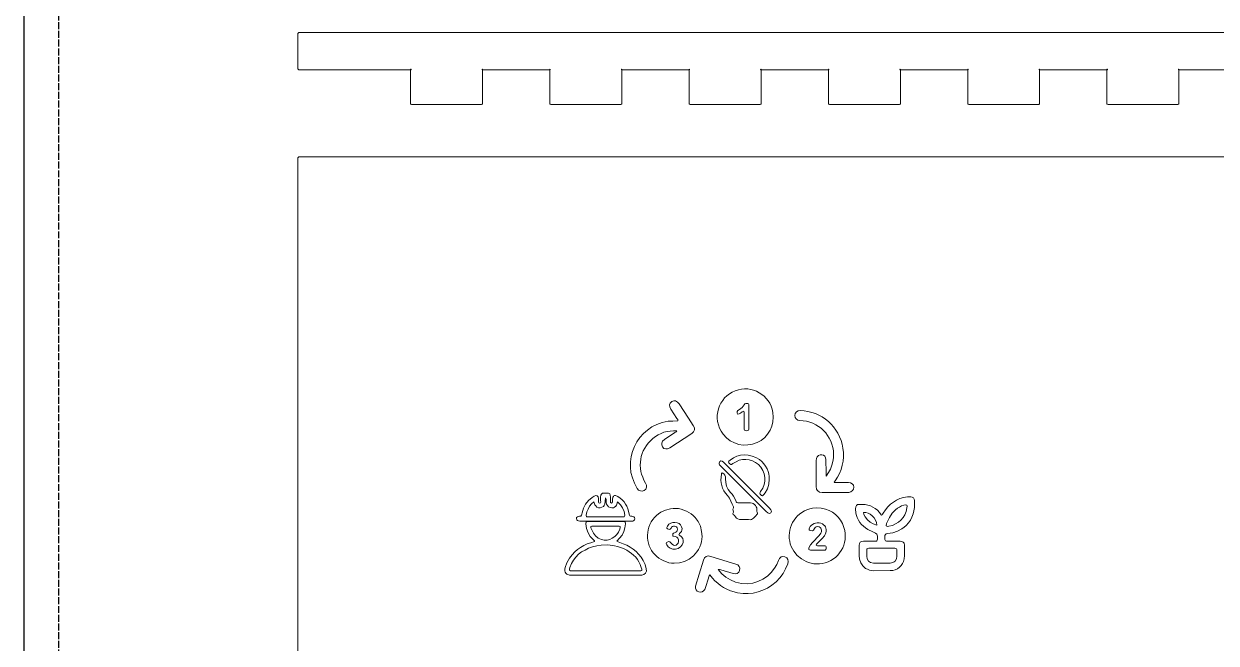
# Model space of a CAD drawing. Header units: millimetres. Extents: x 0 to 610, y 0 to 457.
# Drawn here: x 0 to 102.7, y 53.3 to 106.6 of the extents above; entities that cross this region are included whole.
import ezdxf

# ---------------------------------------------------------------- set-up
doc = ezdxf.new("R2010")
doc.units = ezdxf.units.MM
doc.header["$LTSCALE"] = 0.05
doc.linetypes.add('Dotted', pattern=[15, 12, -3])
doc.layers.get('0').update_dxf_attribs({"plot": 0})
doc.layers.add('CUT', color=1, linetype='Continuous', lineweight=0)
doc.layers.add('ETCH', color=5, linetype='Continuous', lineweight=0)

msp = doc.modelspace()

# ---------------------------------------------------------------- linework, layer by layer
msp.add_lwpolyline([(0, 0), (610, 0), (610, 457), (0, 457)], close=True)
at = {"linetype": 'Dotted'}
msp.add_lwpolyline([(3, 3), (607, 3), (607, 454), (3, 454)], close=True, dxfattribs=at)
at = {"layer": 'CUT'}
for p, q in [((23.65, 105.83), (23.62, 105.78)), ((23.7, 105.86), (23.65, 105.83)), ((23.72, 105.86), (23.7, 105.86)), ((26.72, 105.86), (23.72, 105.86)), ((202.12, 105.86), (26.72, 105.86)), ((23.62, 105.78), (23.62, 105.76)), ((23.62, 105.76), (23.62, 102.76)), ((23.62, 102.76), (23.62, 102.74)), ((23.62, 102.74), (23.65, 102.69)), ((23.65, 102.69), (23.7, 102.66)), ((23.7, 102.66), (23.72, 102.66)), ((23.72, 102.66), (26.72, 102.66)), ((26.72, 102.66), (33.32, 102.66)), ((26.72, 102.66), (26.72, 102.66)), ((33.34, 102.7), (33.32, 102.67)), ((33.32, 102.67), (33.32, 102.66)), ((33.32, 102.66), (33.33, 102.66)), ((33.32, 102.66), (33.32, 99.76)), ((33.33, 102.66), (33.36, 102.68)), ((33.36, 102.7), (33.34, 102.7)), ((33.36, 102.68), (33.36, 102.7)), ((39.49, 102.7), (39.48, 102.68)), ((39.48, 102.68), (39.51, 102.66)), ((39.51, 102.7), (39.49, 102.7)), ((39.52, 102.67), (39.51, 102.7)), ((39.51, 102.66), (39.52, 102.66)), ((39.52, 102.66), (39.52, 102.67)), ((39.52, 99.76), (39.52, 102.66)), ((39.52, 102.66), (45.32, 102.66)), ((45.34, 102.7), (45.32, 102.67)), ((45.32, 102.67), (45.32, 102.66)), ((45.32, 102.66), (45.33, 102.66)), ((45.32, 102.66), (45.32, 99.76)), ((45.33, 102.66), (45.36, 102.68)), ((45.36, 102.7), (45.34, 102.7)), ((45.36, 102.68), (45.36, 102.7)), ((51.49, 102.7), (51.48, 102.68)), ((51.48, 102.68), (51.51, 102.66)), ((51.51, 102.7), (51.49, 102.7)), ((51.52, 102.67), (51.51, 102.7)), ((51.51, 102.66), (51.52, 102.66)), ((51.52, 102.66), (51.52, 102.67)), ((51.52, 99.76), (51.52, 102.66)), ((51.52, 102.66), (57.32, 102.66)), ((57.34, 102.7), (57.32, 102.67)), ((57.32, 102.67), (57.32, 102.66)), ((57.32, 102.66), (57.33, 102.66)), ((57.32, 102.66), (57.32, 99.76)), ((57.33, 102.66), (57.36, 102.68)), ((57.36, 102.7), (57.34, 102.7)), ((57.36, 102.68), (57.36, 102.7)), ((63.49, 102.7), (63.48, 102.68)), ((63.48, 102.68), (63.51, 102.66)), ((63.51, 102.7), (63.49, 102.7)), ((63.52, 102.67), (63.51, 102.7)), ((63.51, 102.66), (63.52, 102.66)), ((63.52, 102.66), (63.52, 102.67)), ((63.52, 99.76), (63.52, 102.66)), ((63.52, 102.66), (69.32, 102.66)), ((69.34, 102.7), (69.32, 102.67)), ((69.32, 102.67), (69.32, 102.66)), ((69.32, 102.66), (69.33, 102.66)), ((69.32, 102.66), (69.32, 99.76)), ((69.33, 102.66), (69.36, 102.68)), ((69.36, 102.7), (69.34, 102.7)), ((69.36, 102.68), (69.36, 102.7)), ((75.49, 102.7), (75.48, 102.68)), ((75.48, 102.68), (75.51, 102.66)), ((75.51, 102.7), (75.49, 102.7)), ((75.52, 102.67), (75.51, 102.7)), ((75.51, 102.66), (75.52, 102.66)), ((75.52, 102.66), (75.52, 102.67)), ((75.52, 99.76), (75.52, 102.66)), ((75.52, 102.66), (81.32, 102.66)), ((81.34, 102.7), (81.32, 102.67)), ((81.32, 102.67), (81.32, 102.66)), ((81.32, 102.66), (81.33, 102.66)), ((81.32, 102.66), (81.32, 99.76)), ((81.33, 102.66), (81.36, 102.68)), ((81.36, 102.7), (81.34, 102.7)), ((81.36, 102.68), (81.36, 102.7)), ((87.49, 102.7), (87.48, 102.68)), ((87.48, 102.68), (87.51, 102.66)), ((87.51, 102.7), (87.49, 102.7)), ((87.52, 102.67), (87.51, 102.7)), ((87.51, 102.66), (87.52, 102.66)), ((87.52, 102.66), (87.52, 102.67)), ((87.52, 99.76), (87.52, 102.66)), ((87.52, 102.66), (93.32, 102.66)), ((93.34, 102.7), (93.32, 102.67)), ((93.32, 102.67), (93.32, 102.66)), ((93.32, 102.66), (93.33, 102.66)), ((93.32, 102.66), (93.32, 99.76)), ((93.33, 102.66), (93.36, 102.68)), ((93.36, 102.7), (93.34, 102.7)), ((93.36, 102.68), (93.36, 102.7)), ((99.49, 102.7), (99.48, 102.68)), ((99.48, 102.68), (99.51, 102.66)), ((99.51, 102.7), (99.49, 102.7)), ((99.52, 102.67), (99.51, 102.7)), ((99.51, 102.66), (99.52, 102.66)), ((99.52, 102.66), (99.52, 102.67)), ((99.52, 99.76), (99.52, 102.66)), ((99.52, 102.66), (105.32, 102.66)), ((33.32, 99.76), (33.32, 99.74)), ((33.32, 99.74), (33.35, 99.69)), ((33.35, 99.69), (33.4, 99.66)), ((33.4, 99.66), (33.42, 99.66)), ((33.42, 99.66), (39.42, 99.66)), ((39.42, 99.66), (39.44, 99.66)), ((39.44, 99.66), (39.49, 99.69)), ((39.49, 99.69), (39.52, 99.74)), ((39.52, 99.74), (39.52, 99.76)), ((45.32, 99.76), (45.32, 99.74)), ((45.32, 99.74), (45.35, 99.69)), ((45.35, 99.69), (45.41, 99.66)), ((45.41, 99.66), (45.42, 99.66)), ((45.42, 99.66), (51.42, 99.66)), ((51.42, 99.66), (51.44, 99.66)), ((51.44, 99.66), (51.49, 99.69)), ((51.49, 99.69), (51.52, 99.74)), ((51.52, 99.74), (51.52, 99.76)), ((57.32, 99.76), (57.32, 99.74)), ((57.32, 99.74), (57.35, 99.69)), ((57.35, 99.69), (57.41, 99.66)), ((57.41, 99.66), (57.42, 99.66)), ((57.42, 99.66), (63.42, 99.66)), ((63.42, 99.66), (63.44, 99.66)), ((63.44, 99.66), (63.49, 99.69)), ((63.49, 99.69), (63.52, 99.74)), ((63.52, 99.74), (63.52, 99.76)), ((69.32, 99.76), (69.32, 99.74)), ((69.32, 99.74), (69.35, 99.69)), ((69.35, 99.69), (69.41, 99.66)), ((69.41, 99.66), (69.42, 99.66)), ((69.42, 99.66), (75.42, 99.66)), ((75.42, 99.66), (75.44, 99.66)), ((75.44, 99.66), (75.49, 99.69)), ((75.49, 99.69), (75.52, 99.74)), ((75.52, 99.74), (75.52, 99.76)), ((81.32, 99.76), (81.32, 99.74)), ((81.32, 99.74), (81.35, 99.69)), ((81.35, 99.69), (81.41, 99.66)), ((81.41, 99.66), (81.42, 99.66)), ((81.42, 99.66), (87.42, 99.66)), ((87.42, 99.66), (87.44, 99.66)), ((87.44, 99.66), (87.49, 99.69)), ((87.49, 99.69), (87.52, 99.74)), ((87.52, 99.74), (87.52, 99.76)), ((93.32, 99.76), (93.32, 99.74)), ((93.32, 99.74), (93.35, 99.69)), ((93.35, 99.69), (93.41, 99.66)), ((93.41, 99.66), (93.42, 99.66)), ((93.42, 99.66), (99.42, 99.66)), ((99.42, 99.66), (99.44, 99.66)), ((99.44, 99.66), (99.49, 99.69)), ((99.49, 99.69), (99.52, 99.74)), ((99.52, 99.74), (99.52, 99.76)), ((23.62, 95.08), (23.65, 95.13)), ((23.62, 95.06), (23.62, 95.08)), ((23.62, 35.06), (23.62, 95.06)), ((23.65, 95.13), (23.7, 95.16)), ((23.7, 95.16), (23.72, 95.16)), ((23.72, 95.16), (199.12, 95.16)), ((23.72, 95.16), (23.72, 95.16))]:
    msp.add_line(p, q, dxfattribs=at)
at = {"layer": 'ETCH'}
for p, q in [((61.04, 74.91), (61.3, 75.03)), ((61.3, 75.03), (61.57, 75.11)), ((61.57, 75.11), (61.84, 75.16)), ((61.84, 75.16), (62.1, 75.18)), ((62.1, 75.18), (62.37, 75.18)), ((62.37, 75.18), (62.63, 75.14)), ((62.63, 75.14), (62.88, 75.07)), ((62.88, 75.07), (63.13, 74.98)), ((55.64, 73.82), (55.7, 73.97)), ((55.7, 73.97), (55.82, 74.1)), ((55.82, 74.1), (55.99, 74.16)), ((55.99, 74.16), (56.16, 74.15)), ((56.16, 74.15), (56.32, 74.06)), ((56.32, 74.06), (56.46, 73.91)), ((59.94, 73.73), (60.06, 73.97)), ((60.06, 73.97), (60.21, 74.2)), ((60.21, 74.2), (60.38, 74.41)), ((60.38, 74.41), (60.58, 74.6)), ((60.58, 74.6), (60.8, 74.77)), ((60.8, 74.77), (61.04, 74.91)), ((63.13, 74.98), (63.36, 74.86)), ((63.36, 74.86), (63.58, 74.72)), ((63.58, 74.72), (63.78, 74.56)), ((63.78, 74.56), (63.96, 74.37)), ((63.96, 74.37), (64.13, 74.17)), ((64.13, 74.17), (64.27, 73.95)), ((55.65, 73.64), (55.64, 73.82)), ((55.73, 73.45), (55.65, 73.64)), ((56.27, 72.63), (55.73, 73.45)), ((56.46, 73.91), (57.28, 72.67)), ((59.75, 72.94), (59.78, 73.21)), ((59.78, 73.21), (59.85, 73.47)), ((59.85, 73.47), (59.94, 73.73)), ((61.47, 73.25), (61.46, 73.13)), ((61.46, 73.13), (61.48, 73)), ((61.53, 73.34), (61.47, 73.25)), ((61.48, 73), (61.63, 73.04)), ((61.65, 73.42), (61.53, 73.34)), ((61.63, 73.04), (61.76, 73.11)), ((61.78, 73.49), (61.65, 73.42)), ((61.76, 73.11), (61.89, 73.2)), ((61.89, 73.58), (61.78, 73.49)), ((61.99, 73.69), (61.89, 73.58)), ((61.89, 73.2), (62.02, 73.26)), ((62.07, 73.81), (61.99, 73.69)), ((62.02, 73.26), (62.05, 73.14)), ((62.05, 73.14), (62.05, 73.03)), ((62.05, 73.03), (62.05, 71.82)), ((62.13, 73.89), (62.07, 73.81)), ((62.21, 73.93), (62.13, 73.89)), ((62.37, 73.92), (62.21, 73.93)), ((62.44, 73.89), (62.37, 73.92)), ((62.46, 73.84), (62.44, 73.89)), ((62.46, 73.71), (62.46, 73.84)), ((62.46, 72.9), (62.46, 73.71)), ((64.27, 73.95), (64.38, 73.7)), ((64.38, 73.7), (64.47, 73.45)), ((64.47, 73.45), (64.53, 73.17)), ((64.53, 73.17), (64.57, 72.76)), ((66.42, 72.9), (66.46, 73.07)), ((66.46, 73.07), (66.56, 73.2)), ((66.56, 73.2), (66.71, 73.29)), ((66.71, 73.29), (66.89, 73.32)), ((66.89, 73.32), (67.23, 73.3)), ((67.23, 73.3), (67.56, 73.25)), ((67.56, 73.25), (67.89, 73.17)), ((67.89, 73.17), (68.2, 73.06)), ((68.2, 73.06), (68.5, 72.93)), ((54.12, 71.91), (54.54, 72.12)), ((54.54, 72.12), (55.01, 72.29)), ((55.01, 72.29), (55.5, 72.4)), ((55.5, 72.4), (55.92, 72.42)), ((55.92, 72.42), (56.34, 72.44)), ((56.34, 72.55), (56.27, 72.63)), ((56.35, 72.5), (56.34, 72.55)), ((56.34, 72.44), (56.35, 72.5)), ((57.28, 72.67), (57.68, 72.05)), ((57.28, 72.67), (57.28, 72.67)), ((57.68, 72.05), (57.78, 71.84)), ((59.74, 72.66), (59.75, 72.94)), ((59.77, 72.38), (59.74, 72.66)), ((59.84, 72.1), (59.77, 72.38)), ((59.93, 71.82), (59.84, 72.1)), ((62.46, 71.82), (62.46, 72.9)), ((62.46, 72.9), (62.46, 72.9)), ((64.44, 71.98), (64.29, 71.63)), ((64.54, 72.36), (64.44, 71.98)), ((64.57, 72.76), (64.54, 72.36)), ((66.45, 72.74), (66.42, 72.9)), ((66.54, 72.6), (66.45, 72.74)), ((66.68, 72.5), (66.54, 72.6)), ((66.86, 72.46), (66.68, 72.5)), ((67.15, 72.44), (66.86, 72.46)), ((67.44, 72.4), (67.15, 72.44)), ((67.72, 72.32), (67.44, 72.4)), ((67.98, 72.23), (67.72, 72.32)), ((68.23, 72.1), (67.98, 72.23)), ((68.47, 71.96), (68.23, 72.1)), ((68.69, 71.8), (68.47, 71.96)), ((68.5, 72.93), (68.79, 72.77)), ((68.79, 72.77), (69.06, 72.59)), ((69.06, 72.59), (69.32, 72.38)), ((69.32, 72.38), (69.56, 72.16)), ((69.56, 72.16), (69.77, 71.91)), ((69.77, 71.91), (69.97, 71.65)), ((52.82, 70.63), (53.08, 71)), ((53.08, 71), (53.38, 71.34)), ((53.38, 71.34), (53.73, 71.65)), ((53.73, 71.65), (54.12, 71.91)), ((54.2, 70.92), (53.99, 70.73)), ((54.43, 71.09), (54.2, 70.92)), ((54.66, 71.24), (54.43, 71.09)), ((54.9, 71.36), (54.66, 71.24)), ((55.15, 71.45), (54.9, 71.36)), ((55.42, 71.52), (55.15, 71.45)), ((55.19, 70.82), (56.1, 71.43)), ((55.69, 71.56), (55.42, 71.52)), ((57.54, 71.36), (55.65, 70.11)), ((55.96, 71.58), (55.69, 71.56)), ((56.25, 71.57), (55.96, 71.58)), ((56.1, 71.43), (56.19, 71.48)), ((56.19, 71.48), (56.25, 71.57)), ((57.71, 71.5), (57.54, 71.36)), ((57.78, 71.66), (57.71, 71.5)), ((57.78, 71.84), (57.78, 71.66)), ((60.07, 71.55), (59.93, 71.82)), ((60.24, 71.29), (60.07, 71.55)), ((60.54, 70.98), (60.24, 71.29)), ((60.87, 70.73), (60.54, 70.98)), ((62.05, 71.82), (62.05, 71.72)), ((62.05, 71.72), (62.08, 71.65)), ((62.08, 71.65), (62.14, 71.6)), ((62.14, 71.6), (62.25, 71.58)), ((62.25, 71.58), (62.36, 71.6)), ((62.36, 71.6), (62.43, 71.64)), ((62.43, 71.64), (62.46, 71.72)), ((62.46, 71.72), (62.46, 71.82)), ((63.83, 71.01), (63.52, 70.76)), ((64.08, 71.3), (63.83, 71.01)), ((64.29, 71.63), (64.08, 71.3)), ((68.9, 71.61), (68.69, 71.8)), ((69.09, 71.41), (68.9, 71.61)), ((69.25, 71.19), (69.09, 71.41)), ((69.4, 70.95), (69.25, 71.19)), ((69.52, 70.7), (69.4, 70.95)), ((69.97, 71.65), (70.14, 71.37)), ((70.14, 71.37), (70.29, 71.07)), ((70.29, 71.07), (70.41, 70.76)), ((52.44, 69.81), (52.6, 70.23)), ((52.6, 70.23), (52.82, 70.63)), ((53.37, 69.86), (53.28, 69.62)), ((53.49, 70.1), (53.37, 69.86)), ((53.64, 70.32), (53.49, 70.1)), ((53.8, 70.53), (53.64, 70.32)), ((53.99, 70.73), (53.8, 70.53)), ((54.96, 70.36), (54.97, 70.53)), ((55.03, 70.2), (54.96, 70.36)), ((54.97, 70.53), (55.04, 70.69)), ((55.15, 70.07), (55.03, 70.2)), ((55.04, 70.69), (55.19, 70.82)), ((55.3, 70.02), (55.15, 70.07)), ((55.47, 70.03), (55.3, 70.02)), ((55.65, 70.11), (55.47, 70.03)), ((61.22, 70.54), (60.87, 70.73)), ((61.6, 70.41), (61.22, 70.54)), ((61.99, 70.35), (61.6, 70.41)), ((62.38, 70.36), (61.99, 70.35)), ((62.78, 70.43), (62.38, 70.36)), ((63.17, 70.57), (62.78, 70.43)), ((63.52, 70.76), (63.17, 70.57)), ((69.62, 70.43), (69.52, 70.7)), ((69.7, 70.15), (69.62, 70.43)), ((69.75, 69.87), (69.7, 70.15)), ((69.77, 69.57), (69.75, 69.87)), ((70.41, 70.76), (70.51, 70.43)), ((70.51, 70.43), (70.57, 70.09)), ((70.57, 70.09), (70.61, 69.71)), ((52.26, 68.91), (52.32, 69.37)), ((52.26, 68.45), (52.26, 68.91)), ((52.32, 69.37), (52.44, 69.81)), ((53.12, 68.87), (53.11, 68.61)), ((53.15, 69.13), (53.12, 68.87)), ((53.2, 69.38), (53.15, 69.13)), ((53.28, 69.62), (53.2, 69.38)), ((59.9, 68.79), (59.96, 68.93)), ((59.96, 68.93), (60.05, 68.99)), ((60.05, 68.99), (60.16, 68.97)), ((60.16, 68.97), (60.28, 68.87)), ((60.28, 68.87), (61.66, 67.5)), ((60.72, 68.91), (60.75, 68.97)), ((60.75, 68.83), (60.72, 68.91)), ((60.75, 68.97), (60.86, 69.06)), ((60.84, 68.73), (60.75, 68.83)), ((60.86, 69.06), (61.14, 69.25)), ((61.36, 68.92), (61.1, 68.76)), ((61.14, 69.25), (61.44, 69.39)), ((61.64, 69.04), (61.36, 68.92)), ((61.44, 69.39), (61.76, 69.47)), ((61.92, 69.1), (61.64, 69.04)), ((61.76, 69.47), (62.08, 69.5)), ((62.22, 69.12), (61.92, 69.1)), ((62.08, 69.5), (62.41, 69.48)), ((62.5, 69.08), (62.22, 69.12)), ((62.41, 69.48), (62.74, 69.41)), ((62.79, 69), (62.5, 69.08)), ((62.74, 69.41), (63.07, 69.28)), ((63.05, 68.86), (62.79, 69)), ((63.29, 68.68), (63.05, 68.86)), ((63.07, 69.28), (63.38, 69.1)), ((63.38, 69.1), (63.59, 68.93)), ((63.38, 69.1), (63.38, 69.1)), ((63.59, 68.93), (63.76, 68.73)), ((68.27, 69.02), (68.29, 69.2)), ((68.27, 66.8), (68.27, 69.02)), ((68.29, 69.2), (68.36, 69.34)), ((68.36, 69.34), (68.46, 69.45)), ((68.46, 69.45), (68.6, 69.51)), ((68.6, 69.51), (68.74, 69.52)), ((68.74, 69.52), (68.89, 69.48)), ((68.89, 69.48), (69.01, 69.39)), ((69.01, 69.39), (69.08, 69.26)), ((69.08, 69.26), (69.11, 69.11)), ((69.11, 69.11), (69.12, 67.95)), ((69.62, 68.61), (69.71, 68.95)), ((69.71, 68.95), (69.76, 69.26)), ((69.71, 68.95), (69.71, 68.95)), ((69.76, 69.26), (69.77, 69.57)), ((70.58, 68.97), (70.52, 68.61)), ((70.62, 69.34), (70.58, 68.97)), ((70.61, 69.71), (70.62, 69.34)), ((52.31, 67.99), (52.26, 68.45)), ((52.43, 67.52), (52.31, 67.99)), ((53.11, 68.61), (53.13, 68.35)), ((53.13, 68.35), (53.17, 68.09)), ((53.17, 68.09), (53.23, 67.84)), ((53.23, 67.84), (53.32, 67.58)), ((59.92, 68.71), (59.9, 68.79)), ((59.9, 68.79), (59.9, 68.79)), ((59.95, 68.65), (59.92, 68.71)), ((60.05, 68.55), (59.95, 68.65)), ((63.97, 64.63), (60.05, 68.55)), ((60.07, 67.59), (60.1, 67.85)), ((60.1, 67.85), (60.12, 67.92)), ((60.12, 67.92), (60.18, 67.97)), ((60.18, 67.97), (60.3, 67.87)), ((60.3, 67.87), (60.39, 67.76)), ((60.92, 68.68), (60.84, 68.73)), ((60.98, 68.68), (60.92, 68.68)), ((61.1, 68.76), (60.98, 68.68)), ((63.51, 68.44), (63.29, 68.68)), ((63.68, 68.17), (63.51, 68.44)), ((63.79, 67.87), (63.68, 68.17)), ((63.76, 68.73), (63.91, 68.53)), ((63.85, 67.57), (63.79, 67.87)), ((63.91, 68.53), (64.03, 68.32)), ((64.03, 68.32), (64.12, 68.09)), ((64.12, 68.09), (64.18, 67.87)), ((64.18, 67.87), (64.21, 67.64)), ((69.12, 67.68), (69.33, 67.98)), ((69.12, 67.95), (69.12, 67.68)), ((69.33, 67.98), (69.5, 68.29)), ((69.5, 68.29), (69.62, 68.61)), ((70.27, 67.92), (70.1, 67.59)), ((70.41, 68.26), (70.27, 67.92)), ((70.52, 68.61), (70.41, 68.26)), ((52.6, 67.07), (52.43, 67.52)), ((52.85, 66.62), (52.6, 67.07)), ((53.32, 67.58), (53.43, 67.33)), ((53.43, 67.33), (53.56, 67.08)), ((53.56, 67.08), (53.64, 66.89)), ((53.64, 66.89), (53.64, 66.72)), ((60.06, 67.34), (60.07, 67.59)), ((60.08, 67.09), (60.06, 67.34)), ((60.13, 66.86), (60.08, 67.09)), ((60.2, 66.63), (60.13, 66.86)), ((60.39, 67.76), (60.45, 67.62)), ((60.45, 67.62), (60.46, 67.45)), ((60.46, 67.45), (60.47, 67.12)), ((60.47, 67.12), (60.54, 66.82)), ((60.54, 66.82), (60.68, 66.54)), ((61.66, 67.5), (64.25, 64.91)), ((63.66, 66.65), (63.78, 66.95)), ((63.78, 66.95), (63.84, 67.26)), ((63.84, 67.26), (63.85, 67.57)), ((64.19, 66.98), (64.07, 66.58)), ((64.23, 67.42), (64.19, 66.98)), ((64.21, 67.64), (64.23, 67.42)), ((68.3, 66.57), (68.27, 66.8)), ((69.89, 67.27), (69.82, 67.17)), ((69.82, 67.17), (69.85, 67.14)), ((69.85, 67.14), (69.89, 67.13)), ((70.1, 67.59), (69.89, 67.27)), ((69.89, 67.13), (69.97, 67.13)), ((69.97, 67.13), (71.05, 67.13)), ((71.05, 67.13), (71.23, 67.1)), ((71.23, 67.1), (71.38, 67.02)), ((71.38, 67.02), (71.47, 66.89)), ((71.47, 66.89), (71.51, 66.72)), ((48.65, 65.58), (48.96, 65.85)), ((48.96, 65.85), (49.15, 65.96)), ((49.15, 65.96), (49.29, 66.01)), ((49.29, 66.01), (49.41, 65.99)), ((49.41, 65.99), (49.48, 65.9)), ((49.48, 65.9), (49.52, 65.75)), ((49.52, 65.75), (49.52, 65.59)), ((49.69, 65.88), (49.71, 66.04)), ((49.69, 65.6), (49.69, 65.88)), ((49.71, 66.04), (49.77, 66.14)), ((49.77, 66.14), (49.87, 66.2)), ((49.87, 66.2), (50.02, 66.22)), ((50.02, 66.22), (50.2, 66.22)), ((50.11, 65.82), (50.1, 65.52)), ((50.16, 65.7), (50.11, 65.82)), ((50.2, 66.22), (50.37, 66.2)), ((50.37, 66.2), (50.48, 66.15)), ((50.48, 66.15), (50.53, 66.04)), ((50.53, 66.04), (50.54, 65.87)), ((50.54, 65.87), (50.54, 65.48)), ((50.73, 65.66), (50.76, 65.88)), ((50.76, 65.88), (50.79, 65.94)), ((50.79, 65.94), (50.84, 65.99)), ((50.84, 65.99), (50.9, 66.01)), ((50.9, 66.01), (50.97, 66)), ((50.97, 66), (51.18, 65.92)), ((51.18, 65.92), (51.38, 65.78)), ((51.38, 65.78), (51.56, 65.63)), ((52.97, 66.48), (52.85, 66.62)), ((53.12, 66.4), (52.97, 66.48)), ((53.28, 66.38), (53.12, 66.4)), ((53.45, 66.44), (53.28, 66.38)), ((53.58, 66.56), (53.45, 66.44)), ((53.64, 66.72), (53.58, 66.56)), ((60.31, 66.41), (60.2, 66.63)), ((60.45, 66.2), (60.31, 66.41)), ((60.62, 66), (60.45, 66.2)), ((60.79, 65.77), (60.62, 66)), ((60.68, 66.54), (60.89, 66.28)), ((60.91, 65.53), (60.79, 65.77)), ((60.89, 66.28), (61.03, 66.12)), ((61.03, 66.12), (61.15, 65.95)), ((61.15, 65.95), (61.33, 65.57)), ((63.41, 66.21), (63.43, 66.28)), ((63.44, 66.13), (63.41, 66.21)), ((63.43, 66.28), (63.48, 66.37)), ((63.51, 66.07), (63.44, 66.13)), ((63.48, 66.37), (63.66, 66.65)), ((63.56, 66.01), (63.51, 66.07)), ((63.63, 65.98), (63.56, 66.01)), ((63.76, 66.1), (63.63, 65.98)), ((63.88, 66.24), (63.76, 66.1)), ((64.07, 66.58), (63.88, 66.24)), ((68.34, 66.48), (68.3, 66.57)), ((68.4, 66.41), (68.34, 66.48)), ((68.56, 66.31), (68.4, 66.41)), ((68.79, 66.28), (68.56, 66.31)), ((71, 66.28), (68.79, 66.28)), ((71.07, 66.28), (71, 66.28)), ((71.25, 66.33), (71.07, 66.28)), ((71.39, 66.43), (71.25, 66.33)), ((71.48, 66.56), (71.39, 66.43)), ((71.51, 66.72), (71.48, 66.56)), ((75.48, 65.74), (75.8, 65.83)), ((75.8, 65.83), (76.14, 65.89)), ((76.14, 65.89), (76.41, 65.9)), ((76.41, 65.9), (76.54, 65.87)), ((76.54, 65.87), (76.65, 65.8)), ((76.65, 65.8), (76.72, 65.7)), ((48.11, 64.51), (48.22, 64.91)), ((48.22, 64.91), (48.4, 65.26)), ((48.4, 65.26), (48.65, 65.58)), ((48.61, 64.85), (48.52, 64.6)), ((48.74, 65.08), (48.61, 64.85)), ((48.91, 65.29), (48.74, 65.08)), ((49.12, 65.48), (48.91, 65.29)), ((49.2, 65.21), (49.12, 65.48)), ((49.27, 65.11), (49.2, 65.21)), ((49.38, 65.02), (49.27, 65.11)), ((49.51, 64.96), (49.38, 65.02)), ((49.66, 64.95), (49.51, 64.96)), ((49.52, 65.59), (49.52, 65.44)), ((49.52, 65.44), (49.54, 65.38)), ((49.54, 65.38), (49.61, 65.36)), ((49.61, 65.36), (49.68, 65.39)), ((49.81, 65), (49.66, 64.95)), ((49.68, 65.39), (49.7, 65.45)), ((49.7, 65.45), (49.69, 65.6)), ((49.93, 65.07), (49.81, 65)), ((50, 65.16), (49.93, 65.07)), ((50.06, 65.26), (50, 65.16)), ((50.1, 65.52), (50.06, 65.26)), ((50.17, 65.6), (50.16, 65.7)), ((50.17, 65.42), (50.17, 65.6)), ((50.21, 65.26), (50.17, 65.42)), ((50.28, 65.14), (50.21, 65.26)), ((50.38, 65.04), (50.28, 65.14)), ((50.52, 64.97), (50.38, 65.04)), ((50.66, 64.94), (50.52, 64.97)), ((50.54, 65.48), (50.56, 65.4)), ((50.56, 65.4), (50.63, 65.36)), ((50.63, 65.36), (50.67, 65.37)), ((50.79, 64.96), (50.66, 64.94)), ((50.67, 65.37), (50.7, 65.39)), ((50.7, 65.39), (50.72, 65.47)), ((50.72, 65.47), (50.73, 65.66)), ((50.9, 65.01), (50.79, 64.96)), ((51.01, 65.1), (50.9, 65.01)), ((51.06, 65.17), (51.01, 65.1)), ((51.1, 65.26), (51.06, 65.17)), ((51.15, 65.46), (51.1, 65.26)), ((51.41, 65.22), (51.15, 65.46)), ((51.59, 64.94), (51.41, 65.22)), ((51.56, 65.63), (51.71, 65.46)), ((51.71, 64.64), (51.59, 64.94)), ((51.71, 65.46), (51.85, 65.28)), ((51.85, 65.28), (51.96, 65.08)), ((51.96, 65.08), (52.04, 64.87)), ((52.04, 64.87), (52.11, 64.65)), ((54.88, 64.57), (55.29, 64.76)), ((55.29, 64.76), (55.72, 64.87)), ((55.72, 64.87), (55.95, 64.9)), ((55.95, 64.9), (56.18, 64.9)), ((56.18, 64.9), (56.41, 64.88)), ((56.41, 64.88), (56.64, 64.83)), ((56.64, 64.83), (56.86, 64.76)), ((56.86, 64.76), (57.09, 64.67)), ((61.02, 65.28), (60.91, 65.53)), ((61.14, 65.03), (61.02, 65.28)), ((61.1, 64.84), (61.13, 64.96)), ((61.12, 64.71), (61.1, 64.84)), ((61.13, 64.96), (61.14, 65.03)), ((61.33, 65.57), (61.37, 65.48)), ((61.37, 65.48), (61.43, 65.41)), ((61.43, 65.41), (61.51, 65.38)), ((61.51, 65.38), (61.62, 65.37)), ((61.62, 65.37), (62.62, 65.37)), ((62.62, 65.37), (62.74, 65.35)), ((62.74, 65.35), (62.85, 65.31)), ((62.85, 65.31), (62.95, 65.24)), ((62.95, 65.24), (63.04, 65.15)), ((63.04, 65.15), (63.1, 65.05)), ((63.1, 65.05), (63.14, 64.94)), ((63.14, 64.94), (63.16, 64.82)), ((63.16, 64.82), (63.15, 64.7)), ((64.25, 64.91), (64.37, 64.78)), ((64.37, 64.78), (64.4, 64.71)), ((67.25, 64.68), (67.47, 64.78)), ((67.47, 64.78), (67.71, 64.86)), ((67.71, 64.86), (67.96, 64.92)), ((67.96, 64.92), (68.33, 64.96)), ((68.33, 64.96), (68.7, 64.93)), ((68.7, 64.93), (69.06, 64.84)), ((69.06, 64.84), (69.38, 64.72)), ((69.38, 64.72), (69.67, 64.57)), ((71.65, 64.87), (71.67, 65.03)), ((71.68, 64.49), (71.65, 64.87)), ((71.67, 65.03), (71.73, 65.15)), ((71.73, 65.15), (71.84, 65.23)), ((71.84, 65.23), (72, 65.25)), ((72, 65.25), (72.48, 65.23)), ((72.48, 65.23), (72.72, 65.18)), ((72.72, 65.18), (72.94, 65.11)), ((72.94, 65.11), (73.15, 65.01)), ((73.15, 65.01), (73.35, 64.89)), ((73.35, 64.89), (73.54, 64.74)), ((73.54, 64.74), (73.71, 64.55)), ((74.04, 64.5), (74.23, 64.78)), ((74.23, 64.78), (74.44, 65.04)), ((74.44, 65.04), (74.67, 65.26)), ((74.67, 65.26), (74.92, 65.45)), ((75.1, 64.79), (74.82, 64.5)), ((74.92, 65.45), (75.19, 65.61)), ((75.27, 64.92), (75.1, 64.79)), ((75.19, 65.61), (75.48, 65.74)), ((75.44, 65.02), (75.27, 64.92)), ((75.63, 65.11), (75.44, 65.02)), ((75.83, 65.18), (75.63, 65.11)), ((75.98, 65.21), (75.83, 65.18)), ((76.07, 65.18), (75.98, 65.21)), ((76.01, 64.64), (76.09, 64.95)), ((76.1, 65.1), (76.07, 65.18)), ((76.09, 64.95), (76.1, 65.1)), ((76.73, 64.98), (76.69, 64.7)), ((76.72, 65.7), (76.75, 65.57)), ((76.75, 65.27), (76.73, 64.98)), ((76.75, 65.57), (76.75, 65.27)), ((47.62, 64.02), (47.63, 64.12)), ((47.64, 63.92), (47.62, 64.02)), ((47.63, 64.12), (47.69, 64.18)), ((47.7, 63.85), (47.64, 63.92)), ((47.69, 64.18), (47.77, 64.21)), ((47.79, 63.82), (47.7, 63.85)), ((47.77, 64.21), (47.87, 64.22)), ((47.89, 63.8), (47.79, 63.82)), ((47.87, 64.22), (48, 64.24)), ((52.36, 63.8), (47.89, 63.8)), ((48, 64.24), (48.06, 64.31)), ((48.06, 64.31), (48.09, 64.4)), ((48.09, 64.4), (48.11, 64.51)), ((48.43, 63.66), (48.46, 63.72)), ((48.52, 64.6), (48.46, 64.33)), ((48.46, 64.33), (48.46, 64.25)), ((48.46, 64.25), (48.48, 64.21)), ((48.46, 63.72), (48.53, 63.76)), ((48.48, 64.21), (48.52, 64.18)), ((48.52, 64.18), (48.59, 64.18)), ((48.53, 63.76), (48.63, 63.77)), ((48.59, 64.18), (48.84, 64.18)), ((48.63, 63.77), (51.64, 63.78)), ((48.84, 64.18), (48.93, 64.18)), ((48.93, 64.18), (49.72, 64.18)), ((48.93, 64.18), (48.93, 64.18)), ((49.72, 64.18), (51.59, 64.18)), ((51.59, 64.18), (51.72, 64.19)), ((51.64, 63.78), (51.73, 63.77)), ((51.77, 64.31), (51.71, 64.64)), ((51.72, 64.19), (51.76, 64.23)), ((51.73, 63.77), (51.8, 63.73)), ((51.76, 64.23), (51.77, 64.31)), ((51.8, 63.73), (51.83, 63.67)), ((52.11, 64.65), (52.15, 64.41)), ((52.15, 64.41), (52.17, 64.32)), ((52.17, 64.32), (52.21, 64.26)), ((52.21, 64.26), (52.28, 64.23)), ((52.28, 64.23), (52.37, 64.22)), ((52.46, 63.81), (52.36, 63.8)), ((52.37, 64.22), (52.47, 64.21)), ((52.55, 63.85), (52.46, 63.81)), ((52.47, 64.21), (52.56, 64.18)), ((52.61, 63.91), (52.55, 63.85)), ((52.56, 64.18), (52.62, 64.12)), ((52.64, 64.01), (52.61, 63.91)), ((52.62, 64.12), (52.64, 64.01)), ((53.94, 63.53), (54.06, 63.75)), ((54.06, 63.75), (54.19, 63.95)), ((54.19, 63.95), (54.34, 64.13)), ((54.34, 64.13), (54.51, 64.3)), ((54.51, 64.3), (54.69, 64.44)), ((54.69, 64.44), (54.88, 64.57)), ((56.1, 63.7), (55.91, 63.69)), ((56.29, 63.67), (56.1, 63.7)), ((57.09, 64.67), (57.3, 64.56)), ((57.3, 64.56), (57.49, 64.43)), ((57.49, 64.43), (57.67, 64.28)), ((57.67, 64.28), (57.83, 64.12)), ((57.83, 64.12), (58.09, 63.76)), ((58.09, 63.76), (58.29, 63.36)), ((61.1, 64.46), (61.13, 64.58)), ((61.1, 64.42), (61.1, 64.46)), ((61.12, 64.39), (61.1, 64.42)), ((61.13, 64.58), (61.12, 64.71)), ((61.19, 64.32), (61.12, 64.39)), ((61.26, 64.27), (61.19, 64.32)), ((61.3, 64.21), (61.26, 64.27)), ((61.4, 64.07), (61.3, 64.21)), ((61.52, 63.99), (61.4, 64.07)), ((61.66, 63.95), (61.52, 63.99)), ((61.82, 63.94), (61.66, 63.95)), ((62.16, 63.94), (61.82, 63.94)), ((62.3, 63.95), (62.16, 63.94)), ((62.16, 63.94), (62.16, 63.94)), ((62.43, 63.94), (62.3, 63.95)), ((62.57, 63.93), (62.43, 63.94)), ((62.69, 63.95), (62.57, 63.93)), ((62.79, 64), (62.69, 63.95)), ((62.87, 64.06), (62.79, 64)), ((63.03, 64.23), (62.87, 64.06)), ((63.18, 64.4), (63.03, 64.23)), ((63.15, 64.7), (63.15, 64.64)), ((63.15, 64.64), (63.17, 64.59)), ((63.17, 64.59), (63.21, 64.49)), ((63.2, 64.44), (63.18, 64.4)), ((63.21, 64.49), (63.2, 64.44)), ((64.1, 64.51), (63.97, 64.63)), ((64.16, 64.48), (64.1, 64.51)), ((64.23, 64.47), (64.16, 64.48)), ((64.29, 64.48), (64.23, 64.47)), ((64.35, 64.53), (64.29, 64.48)), ((64.39, 64.59), (64.35, 64.53)), ((64.41, 64.65), (64.39, 64.59)), ((64.4, 64.71), (64.41, 64.65)), ((66.14, 63.48), (66.24, 63.69)), ((66.24, 63.69), (66.36, 63.89)), ((66.36, 63.89), (66.51, 64.08)), ((66.51, 64.08), (66.67, 64.25)), ((66.67, 64.25), (66.84, 64.41)), ((66.84, 64.41), (67.04, 64.55)), ((67.04, 64.55), (67.25, 64.68)), ((69.67, 64.57), (69.93, 64.38)), ((69.93, 64.38), (70.16, 64.16)), ((70.16, 64.16), (70.36, 63.9)), ((70.36, 63.9), (70.53, 63.6)), ((71.73, 64.3), (71.68, 64.49)), ((71.79, 64.12), (71.73, 64.3)), ((71.9, 63.9), (71.79, 64.12)), ((72.03, 63.7), (71.9, 63.9)), ((72.17, 63.52), (72.03, 63.7)), ((72.54, 64.56), (72.34, 64.56)), ((72.34, 64.56), (72.38, 64.37)), ((72.38, 64.37), (72.48, 64.17)), ((72.48, 64.17), (72.68, 63.92)), ((72.48, 64.17), (72.48, 64.17)), ((72.74, 64.5), (72.54, 64.56)), ((72.68, 63.92), (72.92, 63.72)), ((72.92, 64.4), (72.74, 64.5)), ((73.1, 64.26), (72.92, 64.4)), ((72.92, 63.72), (73.19, 63.56)), ((73.25, 64.09), (73.1, 64.26)), ((73.37, 63.9), (73.25, 64.09)), ((73.45, 63.68), (73.37, 63.9)), ((73.71, 64.55), (73.87, 64.35)), ((73.87, 64.35), (73.9, 64.32)), ((73.9, 64.32), (73.95, 64.35)), ((73.95, 64.35), (73.99, 64.4)), ((73.99, 64.4), (74.04, 64.5)), ((74.4, 63.78), (74.34, 63.59)), ((74.58, 64.13), (74.4, 63.78)), ((74.82, 64.5), (74.58, 64.13)), ((75.1, 63.56), (75.35, 63.71)), ((75.35, 63.71), (75.57, 63.9)), ((75.57, 63.9), (75.75, 64.11)), ((75.75, 64.11), (75.9, 64.36)), ((75.9, 64.36), (76.01, 64.64)), ((76.38, 63.9), (76.21, 63.66)), ((76.51, 64.16), (76.38, 63.9)), ((76.61, 64.42), (76.51, 64.16)), ((76.69, 64.7), (76.61, 64.42)), ((48.43, 63.56), (48.43, 63.66)), ((48.49, 63.17), (48.43, 63.56)), ((48.62, 62.81), (48.49, 63.17)), ((48.8, 62.48), (48.62, 62.81)), ((48.94, 63.37), (48.86, 63.33)), ((48.86, 63.33), (48.86, 63.24)), ((48.86, 63.24), (48.93, 63.06)), ((48.93, 63.06), (49.07, 62.77)), ((48.93, 63.06), (48.93, 63.06)), ((49.11, 63.37), (48.94, 63.37)), ((49.07, 62.77), (49.25, 62.54)), ((51.17, 63.37), (49.11, 63.37)), ((51.08, 62.65), (51.23, 62.87)), ((51.3, 63.36), (51.17, 63.37)), ((51.23, 62.87), (51.34, 63.12)), ((51.37, 63.33), (51.3, 63.36)), ((51.34, 63.12), (51.38, 63.25)), ((51.38, 63.25), (51.37, 63.33)), ((51.69, 62.91), (51.54, 62.61)), ((51.79, 63.23), (51.69, 62.91)), ((51.84, 63.57), (51.79, 63.23)), ((51.83, 63.67), (51.84, 63.57)), ((53.73, 62.59), (53.75, 62.83)), ((53.75, 62.83), (53.79, 63.06)), ((53.79, 63.06), (53.85, 63.3)), ((53.85, 63.3), (53.94, 63.53)), ((55.45, 63.38), (55.39, 63.25)), ((55.39, 63.25), (55.4, 63.19)), ((55.4, 63.19), (55.47, 63.14)), ((55.57, 63.54), (55.45, 63.38)), ((55.47, 63.14), (55.63, 63.09)), ((55.73, 63.64), (55.57, 63.54)), ((55.63, 63.09), (55.7, 63.12)), ((55.7, 63.12), (55.77, 63.21)), ((55.91, 63.69), (55.73, 63.64)), ((55.77, 63.21), (55.81, 63.29)), ((55.81, 63.29), (55.88, 63.34)), ((55.88, 63.34), (55.97, 63.37)), ((55.93, 62.7), (55.92, 62.62)), ((55.98, 62.76), (55.93, 62.7)), ((55.97, 63.37), (56.07, 63.37)), ((56.07, 62.81), (55.98, 62.76)), ((56.07, 63.37), (56.16, 63.35)), ((56.18, 62.85), (56.07, 62.81)), ((56.16, 63.35), (56.23, 63.31)), ((56.25, 62.92), (56.18, 62.85)), ((56.23, 63.31), (56.28, 63.23)), ((56.3, 63.01), (56.25, 62.92)), ((56.28, 63.23), (56.31, 63.12)), ((56.45, 63.59), (56.29, 63.67)), ((56.31, 63.12), (56.3, 63.01)), ((56.31, 63.12), (56.31, 63.12)), ((56.43, 62.63), (56.45, 62.69)), ((56.58, 63.48), (56.45, 63.59)), ((56.45, 62.69), (56.49, 62.73)), ((56.49, 62.73), (56.56, 62.79)), ((56.56, 62.79), (56.65, 62.91)), ((56.67, 63.32), (56.58, 63.48)), ((56.65, 62.91), (56.7, 63.04)), ((56.71, 63.18), (56.67, 63.32)), ((56.7, 63.04), (56.71, 63.18)), ((58.29, 63.36), (58.4, 62.92)), ((58.4, 62.92), (58.44, 62.48)), ((65.94, 62.56), (65.96, 62.8)), ((65.96, 62.8), (66, 63.03)), ((66, 63.03), (66.06, 63.26)), ((66.06, 63.26), (66.14, 63.48)), ((67.7, 63.22), (67.67, 63.13)), ((67.67, 63.13), (67.67, 63.07)), ((67.67, 63.07), (67.69, 63.02)), ((67.69, 63.02), (67.82, 62.99)), ((67.76, 63.34), (67.7, 63.22)), ((67.84, 63.44), (67.76, 63.34)), ((67.82, 62.99), (67.94, 62.98)), ((67.95, 63.53), (67.84, 63.44)), ((67.94, 62.98), (68.05, 63.03)), ((68.08, 63.6), (67.95, 63.53)), ((68.05, 63.03), (68.13, 63.18)), ((68.22, 63.64), (68.08, 63.6)), ((68.13, 63.18), (68.19, 63.27)), ((68.19, 63.27), (68.28, 63.31)), ((68.36, 63.66), (68.22, 63.64)), ((68.28, 63.31), (68.39, 63.33)), ((68.52, 63.66), (68.36, 63.66)), ((68.39, 63.33), (68.51, 63.31)), ((68.51, 63.31), (68.6, 63.27)), ((68.67, 63.62), (68.52, 63.66)), ((68.68, 62.78), (68.53, 62.58)), ((68.6, 63.27), (68.66, 63.2)), ((68.66, 63.2), (68.71, 63.12)), ((68.8, 63.57), (68.67, 63.62)), ((68.72, 62.89), (68.68, 62.78)), ((68.71, 63.12), (68.72, 63.02)), ((68.72, 63.02), (68.72, 62.89)), ((68.91, 63.5), (68.8, 63.57)), ((69, 63.41), (68.91, 63.5)), ((69.07, 63.31), (69, 63.41)), ((69.05, 62.66), (69.11, 62.8)), ((69.11, 63.2), (69.07, 63.31)), ((69.14, 63.08), (69.11, 63.2)), ((69.11, 62.8), (69.13, 62.94)), ((69.13, 62.94), (69.14, 63.08)), ((70.53, 63.6), (70.66, 63.27)), ((70.66, 63.27), (70.73, 63)), ((70.73, 63), (70.76, 62.74)), ((70.76, 62.74), (70.77, 62.48)), ((72.34, 63.36), (72.17, 63.52)), ((72.52, 63.22), (72.34, 63.36)), ((72.71, 63.09), (72.52, 63.22)), ((73.14, 62.88), (72.71, 63.09)), ((73.38, 62.78), (73.14, 62.88)), ((73.19, 63.56), (73.49, 63.45)), ((73.5, 62.68), (73.38, 62.78)), ((73.49, 63.45), (73.45, 63.68)), ((73.54, 62.52), (73.5, 62.68)), ((74.3, 62.71), (74.23, 62.66)), ((74.34, 63.59), (74.3, 63.4)), ((74.3, 63.4), (74.41, 63.35)), ((74.42, 62.74), (74.3, 62.71)), ((74.41, 63.35), (74.52, 63.36)), ((74.86, 62.81), (74.42, 62.74)), ((74.52, 63.36), (74.83, 63.44)), ((74.83, 63.44), (75.1, 63.56)), ((75.28, 62.94), (74.86, 62.81)), ((75.66, 63.15), (75.28, 62.94)), ((75.84, 63.28), (75.66, 63.15)), ((76.01, 63.43), (75.84, 63.28)), ((76.21, 63.66), (76.01, 63.43)), ((47.97, 61.55), (48.25, 61.71)), ((48.25, 61.71), (48.54, 61.84)), ((48.54, 61.84), (48.85, 61.95)), ((49.07, 62.19), (48.8, 62.48)), ((48.85, 61.95), (49.18, 62.05)), ((49.36, 61.69), (48.99, 61.6)), ((49.14, 62.14), (49.07, 62.19)), ((49.16, 62.1), (49.14, 62.14)), ((49.18, 62.05), (49.16, 62.1)), ((49.25, 62.54), (49.49, 62.35)), ((49.74, 61.75), (49.36, 61.69)), ((49.49, 62.35), (49.77, 62.22)), ((50.32, 61.76), (49.74, 61.75)), ((49.77, 62.22), (50.01, 62.17)), ((50.01, 62.17), (50.25, 62.17)), ((50.25, 62.17), (50.48, 62.22)), ((50.88, 61.69), (50.32, 61.76)), ((50.48, 62.22), (50.7, 62.33)), ((50.7, 62.33), (50.91, 62.47)), ((51.15, 61.63), (50.88, 61.69)), ((50.91, 62.47), (51.08, 62.65)), ((51.33, 62.34), (51.08, 62.07)), ((51.08, 62.07), (51.2, 62.01)), ((51.2, 62.01), (51.34, 61.97)), ((51.54, 62.61), (51.33, 62.34)), ((51.34, 61.97), (51.65, 61.86)), ((51.65, 61.86), (51.95, 61.73)), ((51.95, 61.73), (52.24, 61.57)), ((53.74, 62.36), (53.73, 62.59)), ((53.77, 62.13), (53.74, 62.36)), ((53.89, 61.69), (53.77, 62.13)), ((54.09, 61.28), (53.89, 61.69)), ((55.36, 61.96), (55.35, 61.9)), ((55.35, 61.9), (55.39, 61.78)), ((55.42, 62), (55.36, 61.96)), ((55.39, 61.78), (55.52, 61.6)), ((55.58, 62.04), (55.42, 62)), ((55.65, 62.03), (55.58, 62.04)), ((55.72, 61.97), (55.65, 62.03)), ((55.85, 61.82), (55.72, 61.97)), ((55.96, 61.73), (55.85, 61.82)), ((55.92, 62.62), (55.92, 62.53)), ((55.92, 62.53), (55.95, 62.51)), ((55.95, 62.51), (56.14, 62.49)), ((56.07, 61.71), (55.96, 61.73)), ((56.19, 61.74), (56.07, 61.71)), ((56.14, 62.49), (56.27, 62.44)), ((56.3, 61.81), (56.19, 61.74)), ((56.27, 62.44), (56.35, 62.34)), ((56.37, 61.92), (56.3, 61.81)), ((56.35, 62.34), (56.4, 62.21)), ((56.41, 62.06), (56.37, 61.92)), ((56.4, 62.21), (56.41, 62.06)), ((56.49, 62.6), (56.43, 62.63)), ((56.66, 62.46), (56.49, 62.6)), ((56.58, 61.58), (56.72, 61.76)), ((56.78, 62.31), (56.66, 62.46)), ((56.72, 61.76), (56.81, 61.97)), ((56.82, 62.15), (56.78, 62.31)), ((56.81, 61.97), (56.82, 62.15)), ((58.32, 61.81), (58.23, 61.59)), ((58.38, 62.03), (58.32, 61.81)), ((58.42, 62.25), (58.38, 62.03)), ((58.44, 62.48), (58.42, 62.25)), ((65.95, 62.32), (65.94, 62.56)), ((65.99, 62.08), (65.95, 62.32)), ((66.04, 61.85), (65.99, 62.08)), ((66.12, 61.63), (66.04, 61.85)), ((67.77, 61.77), (67.64, 61.52)), ((67.94, 61.98), (67.77, 61.77)), ((68.53, 62.58), (67.94, 61.98)), ((68.28, 61.75), (68.3, 61.81)), ((68.33, 61.7), (68.28, 61.75)), ((68.3, 61.81), (68.78, 62.3)), ((68.38, 61.69), (68.33, 61.7)), ((68.49, 61.69), (68.38, 61.69)), ((68.96, 61.69), (68.49, 61.69)), ((68.78, 62.3), (68.98, 62.53)), ((69.05, 61.68), (68.96, 61.69)), ((68.98, 62.53), (69.05, 62.66)), ((69.1, 61.65), (69.05, 61.68)), ((69.13, 61.6), (69.1, 61.65)), ((70.64, 61.73), (70.55, 61.5)), ((70.71, 61.97), (70.64, 61.73)), ((70.76, 62.22), (70.71, 61.97)), ((70.77, 62.48), (70.76, 62.22)), ((71.97, 61.71), (71.99, 61.87)), ((71.97, 60.85), (71.97, 61.71)), ((71.99, 61.87), (72.06, 61.99)), ((72.06, 61.99), (72.18, 62.06)), ((72.18, 62.06), (72.35, 62.08)), ((72.35, 62.08), (73.37, 62.08)), ((73.37, 62.08), (73.45, 62.09)), ((73.45, 62.09), (73.5, 62.12)), ((73.5, 62.12), (73.53, 62.17)), ((73.53, 62.17), (73.54, 62.26)), ((73.54, 62.26), (73.54, 62.52)), ((74.23, 62.66), (74.19, 62.58)), ((74.19, 62.58), (74.19, 62.46)), ((74.19, 62.46), (74.19, 62.22)), ((74.19, 62.22), (74.23, 62.11)), ((74.23, 62.11), (74.34, 62.08)), ((74.34, 62.08), (74.57, 62.09)), ((74.57, 62.09), (75.51, 62.08)), ((75.51, 62.08), (75.66, 62.06)), ((75.66, 62.06), (75.77, 62)), ((75.77, 62), (75.84, 61.9)), ((75.84, 61.9), (75.87, 61.75)), ((75.87, 61.75), (75.89, 61.15)), ((46.79, 60.23), (47.02, 60.63)), ((47.02, 60.63), (47.23, 60.9)), ((47.23, 60.9), (47.46, 61.15)), ((47.57, 60.71), (47.36, 60.45)), ((47.46, 61.15), (47.7, 61.36)), ((47.8, 60.95), (47.57, 60.71)), ((47.7, 61.36), (47.97, 61.55)), ((48.06, 61.15), (47.8, 60.95)), ((48.35, 61.32), (48.06, 61.15)), ((48.66, 61.47), (48.35, 61.32)), ((48.99, 61.6), (48.66, 61.47)), ((51.42, 61.55), (51.15, 61.63)), ((51.68, 61.44), (51.42, 61.55)), ((51.94, 61.31), (51.68, 61.44)), ((52.36, 61.03), (51.94, 61.31)), ((52.24, 61.57), (52.5, 61.39)), ((52.54, 60.87), (52.36, 61.03)), ((52.5, 61.39), (52.75, 61.19)), ((52.72, 60.69), (52.54, 60.87)), ((52.87, 60.5), (52.72, 60.69)), ((52.75, 61.19), (52.97, 60.96)), ((52.97, 60.96), (53.18, 60.7)), ((53.18, 60.7), (53.36, 60.42)), ((54.22, 61.09), (54.09, 61.28)), ((54.37, 60.92), (54.22, 61.09)), ((54.53, 60.76), (54.37, 60.92)), ((54.72, 60.62), (54.53, 60.76)), ((54.92, 60.49), (54.72, 60.62)), ((55.52, 61.6), (55.69, 61.47)), ((55.69, 61.47), (55.91, 61.4)), ((55.91, 61.4), (56.16, 61.4)), ((56.16, 61.4), (56.39, 61.45)), ((56.39, 61.45), (56.58, 61.58)), ((57.69, 60.82), (57.32, 60.54)), ((57.85, 60.99), (57.69, 60.82)), ((57.99, 61.17), (57.85, 60.99)), ((58.12, 61.37), (57.99, 61.17)), ((58.23, 61.59), (58.12, 61.37)), ((58.56, 60.46), (58.65, 60.65)), ((58.65, 60.65), (58.79, 60.77)), ((58.79, 60.77), (58.97, 60.81)), ((58.97, 60.81), (59.18, 60.77)), ((59.18, 60.77), (61.34, 60.11)), ((65.11, 60.6), (65.24, 60.72)), ((65.24, 60.72), (65.4, 60.77)), ((65.4, 60.77), (65.58, 60.74)), ((65.58, 60.74), (65.73, 60.65)), ((65.73, 60.65), (65.82, 60.5)), ((66.22, 61.41), (66.12, 61.63)), ((66.34, 61.21), (66.22, 61.41)), ((66.64, 60.85), (66.34, 61.21)), ((66.99, 60.56), (66.64, 60.85)), ((67.64, 61.52), (67.62, 61.43)), ((67.62, 61.43), (67.63, 61.37)), ((67.63, 61.37), (67.68, 61.33)), ((67.68, 61.33), (67.78, 61.31)), ((67.78, 61.31), (68.96, 61.31)), ((68.96, 61.31), (69.04, 61.32)), ((69.04, 61.32), (69.1, 61.35)), ((69.1, 61.35), (69.13, 61.41)), ((69.14, 61.51), (69.13, 61.6)), ((69.13, 61.41), (69.14, 61.51)), ((69.14, 61.51), (69.14, 61.51)), ((69.95, 60.71), (69.75, 60.55)), ((70.13, 60.88), (69.95, 60.71)), ((70.29, 61.07), (70.13, 60.88)), ((70.43, 61.28), (70.29, 61.07)), ((70.55, 61.5), (70.43, 61.28)), ((72, 60.52), (71.97, 60.85)), ((72.66, 61.43), (72.62, 61.38)), ((72.62, 61.38), (72.62, 61.29)), ((72.62, 61.29), (72.62, 60.78)), ((72.62, 60.78), (72.66, 60.55)), ((72.71, 61.46), (72.66, 61.43)), ((72.8, 61.47), (72.71, 61.46)), ((75.04, 61.47), (72.8, 61.47)), ((75.13, 61.46), (75.04, 61.47)), ((75.19, 61.43), (75.13, 61.46)), ((75.23, 61.37), (75.19, 61.43)), ((75.19, 60.55), (75.23, 60.79)), ((75.23, 61.28), (75.23, 61.37)), ((75.23, 60.79), (75.23, 61.28)), ((75.88, 60.86), (75.85, 60.56)), ((75.89, 61.15), (75.88, 60.86)), ((46.61, 59.54), (46.62, 59.67)), ((46.62, 59.67), (46.64, 59.82)), ((46.64, 59.82), (46.79, 60.23)), ((47.05, 59.82), (47, 59.67)), ((47, 59.67), (47.02, 59.58)), ((47.19, 60.15), (47.05, 59.82)), ((47.36, 60.45), (47.19, 60.15)), ((53, 60.29), (52.87, 60.5)), ((53.11, 60.07), (53, 60.29)), ((53.2, 59.82), (53.11, 60.07)), ((53.25, 59.66), (53.2, 59.82)), ((53.24, 59.57), (53.25, 59.66)), ((53.36, 60.42), (53.53, 60.06)), ((53.53, 60.06), (53.63, 59.69)), ((53.63, 59.69), (53.64, 59.5)), ((55.13, 60.38), (54.92, 60.49)), ((55.36, 60.29), (55.13, 60.38)), ((55.58, 60.23), (55.36, 60.29)), ((55.81, 60.2), (55.58, 60.23)), ((56.04, 60.18), (55.81, 60.2)), ((56.49, 60.22), (56.04, 60.18)), ((56.92, 60.34), (56.49, 60.22)), ((57.32, 60.54), (56.92, 60.34)), ((58.19, 59.24), (58.56, 60.46)), ((59.95, 59.65), (59.83, 59.65)), ((59.83, 59.65), (60.14, 59.28)), ((60.05, 59.61), (59.95, 59.65)), ((61.11, 59.3), (60.05, 59.61)), ((61.34, 60.11), (61.53, 60.03)), ((61.53, 60.03), (61.64, 59.9)), ((61.64, 59.9), (61.68, 59.75)), ((61.68, 59.75), (61.66, 59.56)), ((64.4, 59.39), (64.69, 59.76)), ((64.69, 59.76), (64.87, 60.08)), ((64.87, 60.08), (65.01, 60.41)), ((65.01, 60.41), (65.11, 60.6)), ((65.63, 59.69), (65.41, 59.29)), ((65.82, 60.12), (65.63, 59.69)), ((65.82, 60.5), (65.85, 60.32)), ((65.85, 60.32), (65.82, 60.12)), ((67.39, 60.33), (66.99, 60.56)), ((67.61, 60.24), (67.39, 60.33)), ((67.83, 60.18), (67.61, 60.24)), ((68.06, 60.13), (67.83, 60.18)), ((68.3, 60.12), (68.06, 60.13)), ((68.54, 60.12), (68.3, 60.12)), ((68.78, 60.15), (68.54, 60.12)), ((69.04, 60.21), (68.78, 60.15)), ((69.29, 60.3), (69.04, 60.21)), ((69.53, 60.42), (69.29, 60.3)), ((69.75, 60.55), (69.53, 60.42)), ((72.1, 60.23), (72, 60.52)), ((72.28, 59.97), (72.1, 60.23)), ((72.53, 59.74), (72.28, 59.97)), ((72.69, 59.66), (72.53, 59.74)), ((72.66, 60.55), (72.78, 60.36)), ((72.86, 59.59), (72.69, 59.66)), ((72.78, 60.36), (72.96, 60.24)), ((73.03, 59.56), (72.86, 59.59)), ((72.96, 60.24), (73.2, 60.2)), ((73.2, 60.2), (73.69, 60.19)), ((73.69, 60.19), (74.65, 60.2)), ((74.65, 60.2), (74.77, 60.21)), ((74.77, 60.21), (74.88, 60.24)), ((75.08, 59.62), (74.87, 59.57)), ((74.88, 60.24), (74.98, 60.3)), ((74.98, 60.3), (75.07, 60.37)), ((75.07, 60.37), (75.19, 60.55)), ((75.27, 59.71), (75.08, 59.62)), ((75.44, 59.83), (75.27, 59.71)), ((75.58, 59.98), (75.44, 59.83)), ((75.7, 60.15), (75.58, 59.98)), ((75.79, 60.34), (75.7, 60.15)), ((75.85, 60.56), (75.79, 60.34)), ((46.64, 59.42), (46.61, 59.54)), ((46.69, 59.33), (46.64, 59.42)), ((46.77, 59.25), (46.69, 59.33)), ((46.87, 59.2), (46.77, 59.25)), ((47, 59.16), (46.87, 59.2)), ((47.15, 59.15), (47, 59.16)), ((47.02, 59.58), (47.1, 59.54)), ((47.1, 59.54), (47.26, 59.53)), ((53.11, 59.15), (47.15, 59.15)), ((47.26, 59.53), (53, 59.53)), ((53, 59.53), (53.16, 59.53)), ((53.24, 59.15), (53.11, 59.15)), ((53.16, 59.53), (53.24, 59.57)), ((53.43, 59.21), (53.24, 59.15)), ((53.56, 59.33), (53.43, 59.21)), ((53.64, 59.5), (53.56, 59.33)), ((57.88, 58.2), (58.19, 59.24)), ((58.98, 58.89), (58.73, 58.09)), ((59.01, 59.04), (58.98, 58.89)), ((59.05, 59.11), (59.01, 59.04)), ((59.11, 59.17), (59.05, 59.11)), ((59.32, 58.91), (59.11, 59.17)), ((59.54, 58.67), (59.32, 58.91)), ((59.78, 58.46), (59.54, 58.67)), ((60.14, 59.28), (60.49, 58.98)), ((60.49, 58.98), (60.88, 58.74)), ((60.88, 58.74), (61.32, 58.56)), ((61.3, 59.27), (61.11, 59.3)), ((61.46, 59.31), (61.3, 59.27)), ((61.32, 58.56), (61.82, 58.45)), ((61.59, 59.41), (61.46, 59.31)), ((61.66, 59.56), (61.59, 59.41)), ((62.8, 58.47), (63.25, 58.6)), ((63.25, 58.6), (63.68, 58.8)), ((63.68, 58.8), (64.06, 59.07)), ((64.06, 59.07), (64.4, 59.39)), ((64.81, 58.59), (64.45, 58.29)), ((65.14, 58.92), (64.81, 58.59)), ((65.41, 59.29), (65.14, 58.92)), ((73.21, 59.54), (73.03, 59.56)), ((74.65, 59.55), (73.21, 59.54)), ((74.87, 59.57), (74.65, 59.55)), ((57.87, 58.05), (57.88, 58.2)), ((57.92, 57.9), (57.87, 58.05)), ((58.02, 57.79), (57.92, 57.9)), ((58.15, 57.71), (58.02, 57.79)), ((58.29, 57.69), (58.15, 57.71)), ((58.44, 57.72), (58.29, 57.69)), ((58.57, 57.8), (58.44, 57.72)), ((58.66, 57.93), (58.57, 57.8)), ((58.73, 58.09), (58.66, 57.93)), ((60.03, 58.26), (59.78, 58.46)), ((60.29, 58.09), (60.03, 58.26)), ((60.58, 57.94), (60.29, 58.09)), ((60.88, 57.81), (60.58, 57.94)), ((61.2, 57.71), (60.88, 57.81)), ((61.5, 57.63), (61.2, 57.71)), ((61.2, 57.71), (61.2, 57.71)), ((61.97, 57.57), (61.5, 57.63)), ((61.82, 58.45), (62.32, 58.42)), ((62.42, 57.57), (61.97, 57.57)), ((62.32, 58.42), (62.8, 58.47)), ((62.85, 57.61), (62.42, 57.57)), ((63.28, 57.71), (62.85, 57.61)), ((63.68, 57.85), (63.28, 57.71)), ((64.07, 58.05), (63.68, 57.85)), ((64.45, 58.29), (64.07, 58.05))]:
    msp.add_line(p, q, dxfattribs=at)

doc.saveas('drawing.dxf')
